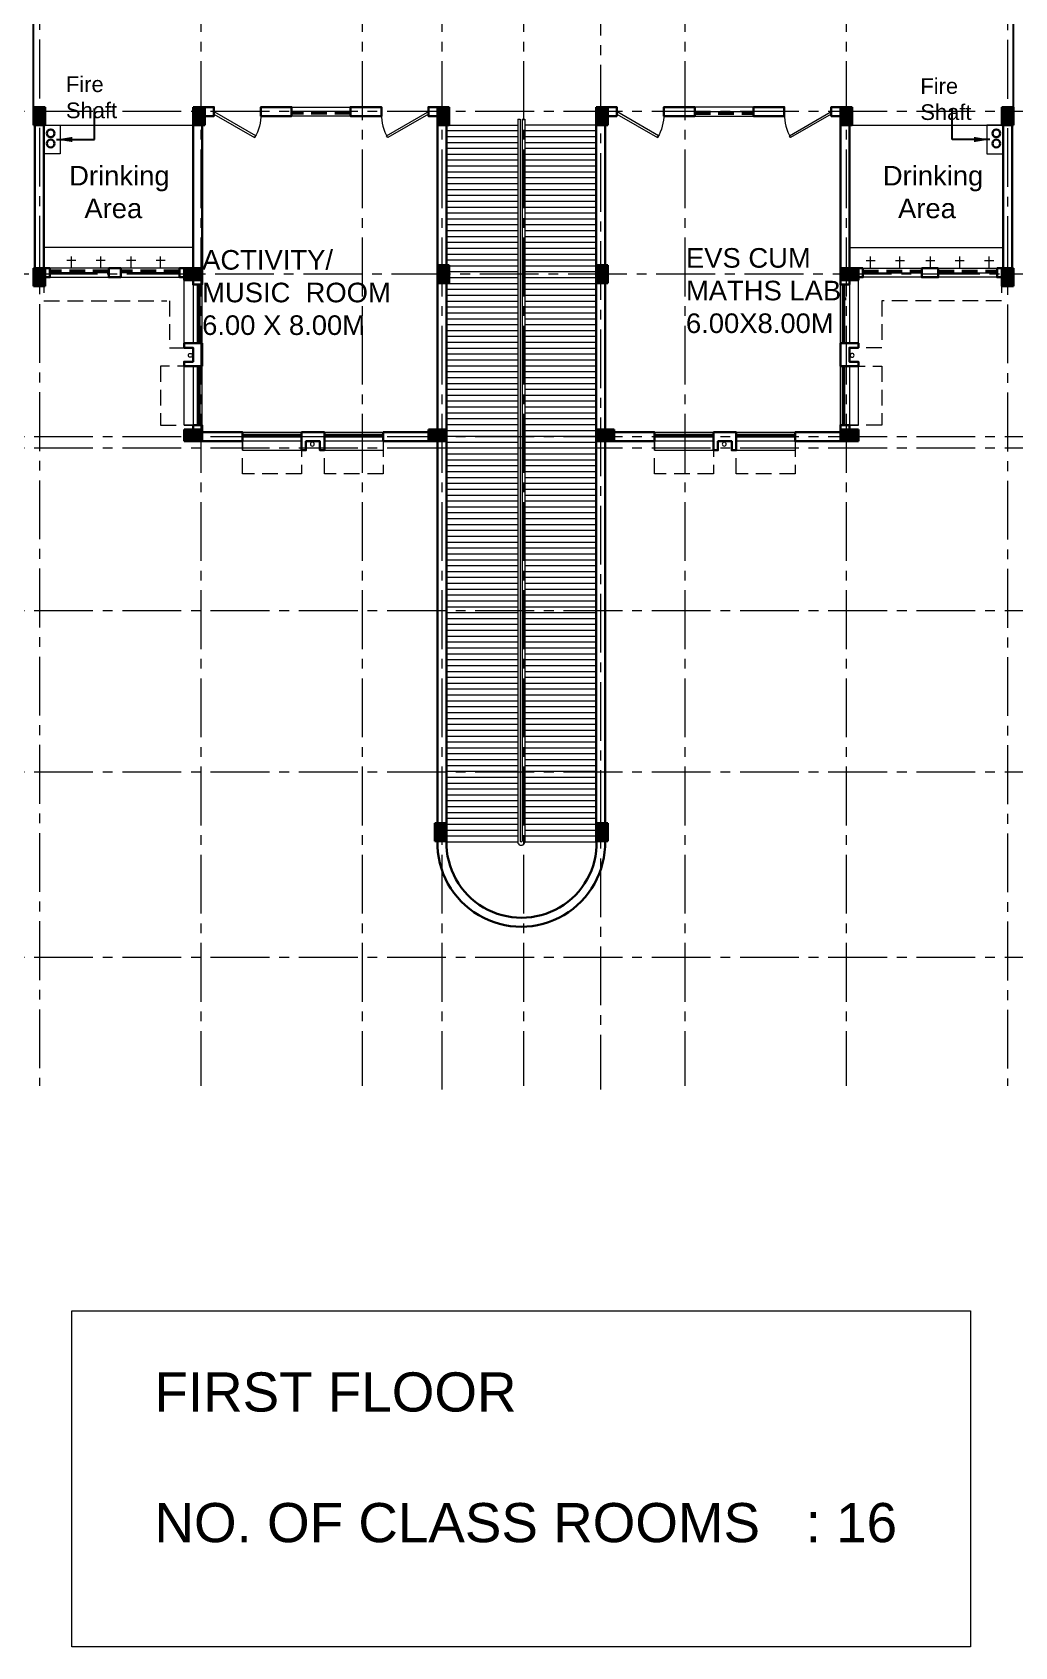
# Model space of a CAD drawing. Extents: x 1465 to 2206, y 779 to 1116.
# Drawn here: x 1913.63 to 1938.69, y 865.37 to 906.57 of the extents above; entities that cross this region are included whole.
import ezdxf

# ---------------------------------------------------------------- set-up
doc = ezdxf.new("R2010")
doc.units = 0
doc.header["$LTSCALE"] = 40
doc.header["$MEASUREMENT"] = 0
doc.linetypes.add('CENTER2', pattern=[1.125, 0.75, -0.125, 0.125, -0.125])
doc.linetypes.add('DASHED', pattern=[0.75, 0.5, -0.25])
doc.layers.get('0').update_dxf_attribs({"linetype": 'CONTINUOUS'})
for name, color, linetype, lineweight in [('CLL LEV.', 252, 'CONTINUOUS', 18), ('COLUMN', 251, 'CONTINUOUS', 30), ('Door', 54, 'CONTINUOUS', 15), ('FIXTURE', 13, 'CONTINUOUS', 9), ('LINE', 242, 'CONTINUOUS', 13), ('PROJECTION', 32, 'DASHED', 13), ('Railing', 22, 'CONTINUOUS', 13), ('RAMP', 252, 'CONTINUOUS', 9), ('Services', 1, 'DASHED', 30), ('VENTILATOR', 6, 'DASHED', 13), ('Wall', 7, 'CONTINUOUS', 30), ('wall l', 7, 'CONTINUOUS', 15), ('Window', 150, 'CONTINUOUS', 13), ('Window-Wall', 7, 'CONTINUOUS', 13)]:
    doc.layers.add(name, color=color, linetype=linetype, lineweight=lineweight)
for name, color, linetype in [('Dim', 251, 'CONTINUOUS'), ('EXPANSION JOINT', 244, 'CONTINUOUS'), ('GRID', 4, 'CENTER2'), ('Hatch', 251, 'CONTINUOUS'), ('Text', 7, 'CONTINUOUS')]:
    doc.layers.add(name, color=color, linetype=linetype)
doc.styles.add('L120', font='simplex.shx', dxfattribs={"height": 3})
doc.styles.get("Standard").update_dxf_attribs({"font": 'txt.shx', "height": 0.03937})
doc.styles.add('Tabrej.', font='GOTHIC.TTF', dxfattribs={"height": 1})
doc.dimstyles.get("Standard").update_dxf_attribs({"dimtxt": 0.18, "dimasz": 0.18, "dimexe": 0.18, "dimexo": 0.0625, "dimgap": 0.09, "dimtad": 0, "dimtih": 1, "dimtoh": 1, "dimdec": 4, "dimzin": 0, "dimdsep": 46, "dimtxsty": 'Standard', "dimcen": 0.09, "dimadec": 0, "dimazin": 0, "dimtfac": 1, "dimtdec": 4, "dimtofl": 0, "dimtmove": 0, "dimatfit": 3, "dimfxl": 0, "dimtolj": 1, "dimtzin": 0, "dimarcsym": 0})

# ---------------------------------------------------------------- blocks, each defined once
blk = doc.blocks.new('COLUMN 546')
at = {"layer": 'Hatch'}
h = blk.add_hatch(color=0, dxfattribs=at)
h.dxf.hatch_style = 1
h.paths.add_polyline_path([(0, 0), (0.3, 0), (0.3, 0.46), (0, 0.46)])
at = {"layer": 'COLUMN'}
for p, q in [((0.3, 0.46), (0, 0.46)), ((0, 0.46), (0, 0)), ((0.3, 0), (0.3, 0.46)), ((0, 0), (0.3, 0))]:
    blk.add_line(p, q, dxfattribs=at)
blk = doc.blocks.new('VENT 2')
at = {"layer": 'VENTILATOR', "ltscale": 0.02}
for p, q in [((0, 0.182), (1.5, 0.182)), ((0, 0.152), (1.5, 0.152))]:
    blk.add_line(p, q, dxfattribs=at)
at = {"layer": 'Window-Wall'}
for p, q in [((0, 0.23), (1.5, 0.23)), ((0, 0), (0, 0.23)), ((0, 0.115), (1.5, 0.115)), ((1.5, 0), (0, 0)), ((1.5, 0.23), (1.5, 0))]:
    blk.add_line(p, q, dxfattribs=at)
blk = doc.blocks.new('WINDOW 1')
at = {"layer": 'CLL LEV.'}
for p, q in [((0, -0.23), (0, -0.46)), ((1.5, -0.23), (1.5, -0.46)), ((0, -0.46), (1.5, -0.46))]:
    blk.add_line(p, q, dxfattribs=at)
at = {"layer": 'PROJECTION', "ltscale": 0.02}
for p, q in [((0, -1.06), (0, -0.23)), ((1.5, -0.23), (1.5, -1.06)), ((1.5, -1.06), (0, -1.06))]:
    blk.add_line(p, q, dxfattribs=at)
at = {"layer": 'Window'}
for p, q in [((0, -0.051), (1.5, -0.051)), ((0, -0.081), (1.5, -0.081))]:
    blk.add_line(p, q, dxfattribs=at)
at = {"layer": 'Window-Wall'}
for p, q in [((0, 0), (1.5, 0)), ((0, -0.23), (0, 0)), ((1.5, 0), (1.5, -0.23)), ((0, -0.115), (1.5, -0.115)), ((1.5, -0.23), (0, -0.23))]:
    blk.add_line(p, q, dxfattribs=at)
blk = doc.blocks.new('SHAFT2')
at = {"layer": 'FIXTURE'}
blk.add_circle((0.302, 0.307), 0.05, dxfattribs=at)
at = {"layer": 'Wall'}
blk.add_lwpolyline([(0, 0.585), (0.46, 0.585), (0.46, 0.47), (0.23, 0.47), (0.23, 0.115), (0.46, 0.115), (0.46, 0), (0, 0), (0, 0.585)], dxfattribs=at)
blk = doc.blocks.new('*U14')
for p, q in [((0, 0), (0, -6)), ((40, 0), (40, -6))]:
    blk.add_line(p, q)
blk.add_lwpolyline([(0, 0), (34.6, 20), (35.5, 18.5), (0.9, -1.5)], close=True)
blk.add_arc((0, 0), 40, 0, 30)
blk = doc.blocks.new('DOOR1')
at = {"layer": 'Door', "xscale": 0.0300000000000013, "yscale": 0.0300000000000013, "zscale": 0.0300000000000013}
blk.add_blockref('*U14', (0, 0.18), dxfattribs=at)
blk = doc.blocks.new('GTREY')
at = {"layer": 'GRID', "lineweight": 18, "ltscale": 0.05}
for p, q in [((24.65, 5.343), (24.65, -45.5572)), ((28.765, 5.343), (28.765, -45.5572)), ((30.8, 5.343), (30.8, -45.6488)), ((32.88, 5.343), (32.88, -45.5572)), ((34.845, 5.2513), (34.845, -45.6488)), ((36.995, 5.343), (36.995, -45.5572)), ((41.11, 5.343), (41.11, -45.5572)), ((20.535, 3.6467), (20.535, -45.5572)), ((45.225, 3.636), (45.225, -45.5572)), ((71.4016, -20.69), (-4.1023, -20.69)), ((71.5166, -24.84), (-3.9873, -24.84)), ((71.4016, -28.99), (-2.5941, -28.99)), ((71.4016, -29.282), (-2.5941, -29.282)), ((71.4016, -33.4319), (-4.1023, -33.4319)), ((71.4016, -37.5469), (-4.1023, -37.5469)), ((71.4016, -42.277), (-4.1023, -42.277))]:
    blk.add_line(p, q, dxfattribs=at)

msp = doc.modelspace()

# ---------------------------------------------------------------- linework, layer by layer
at = {"layer": 'CLL LEV.'}
for p, q in [((1917.5058, 898.5214), (1917.5058, 900.2514)), ((1917.7358, 900.2514), (1917.5058, 900.2514)), ((1934.4708, 900.2514), (1934.7008, 900.2514)), ((1934.7008, 898.5214), (1934.7008, 900.2514)), ((1917.7358, 898.5214), (1917.5058, 898.5214)), ((1934.4708, 898.5214), (1934.7008, 898.5214))]:
    msp.add_line(p, q, dxfattribs=at)
at = {"layer": 'Dim'}
for p, q in [((1915.217, 903.8382), (1915.217, 904.632)), ((1937.09, 903.8382), (1937.09, 904.632))]:
    msp.add_line(p, q, dxfattribs=at)
at = {"layer": 'EXPANSION JOINT', "linetype": 'ByBlock', "ltscale": 0.05}
for p, q in [((1913.6658, 904.6664), (1913.6658, 908.4814)), ((1938.6558, 904.6664), (1938.6558, 908.4814))]:
    msp.add_line(p, q, dxfattribs=at)
at = {"layer": 'FIXTURE', "linetype": 'ByBlock', "ltscale": 0.05}
for p, q in [((1913.9658, 904.2064), (1917.7358, 904.2064)), ((1934.5408, 904.2064), (1938.3558, 904.2064)), ((1917.7358, 901.0832), (1913.9308, 901.0832)), ((1934.4708, 901.0832), (1938.3908, 901.0832)), ((1914.7458, 900.7528), (1914.5158, 900.7528)), ((1914.6308, 900.5514), (1914.6308, 900.8514)), ((1915.4958, 900.7528), (1915.2658, 900.7528)), ((1915.3808, 900.5514), (1915.3808, 900.8514)), ((1916.2708, 900.7528), (1916.0408, 900.7528)), ((1916.1558, 900.5514), (1916.1558, 900.8514)), ((1917.0208, 900.7528), (1916.7908, 900.7528)), ((1916.9058, 900.5514), (1916.9058, 900.8514)), ((1934.8958, 900.7528), (1935.1258, 900.7528)), ((1935.0108, 900.5514), (1935.0108, 900.8514)), ((1935.6458, 900.7528), (1935.8758, 900.7528)), ((1935.7608, 900.5514), (1935.7608, 900.8514)), ((1936.4208, 900.7528), (1936.6508, 900.7528)), ((1936.5358, 900.5514), (1936.5358, 900.8514)), ((1937.1708, 900.7528), (1937.4008, 900.7528)), ((1937.2858, 900.5514), (1937.2858, 900.8514)), ((1937.9208, 900.7528), (1938.1508, 900.7528)), ((1938.0358, 900.5514), (1938.0358, 900.8514))]:
    msp.add_line(p, q, dxfattribs=at)
at = {"layer": 'LINE', "linetype": 'ByBlock', "ltscale": 0.05}
for points in [[(1914.3474, 903.47), (1913.9308, 903.47), (1913.9308, 904.2064), (1914.3474, 904.2064)], [(1937.9743, 903.47), (1938.3908, 903.47), (1938.3908, 904.2064), (1937.9743, 904.2064)]]:
    msp.add_lwpolyline(points, close=True, dxfattribs=at)
at = {"layer": 'PROJECTION', "ltscale": 0.02}
for p, q in [((1913.9322, 900.3214), (1913.9322, 899.7214)), ((1938.3545, 900.3214), (1938.3545, 899.7214)), ((1913.9322, 899.7214), (1917.0658, 899.7214)), ((1917.1358, 899.7214), (1917.1358, 898.5214)), ((1938.3545, 899.7214), (1935.3008, 899.7214)), ((1935.3008, 899.7214), (1935.3008, 898.5214)), ((1917.1358, 898.5214), (1917.7358, 898.5214)), ((1935.3008, 898.5214), (1934.7008, 898.5214))]:
    msp.add_line(p, q, dxfattribs=at)
at = {"layer": 'Railing', "ltscale": 0.05}
for p, q in [((1926.0158, 904.3565), (1926.0758, 904.3565)), ((1926.0158, 904.3565), (1926.0158, 885.9345)), ((1926.0758, 904.3565), (1926.0758, 885.9305)), ((1926.1308, 904.3565), (1926.1308, 885.9321)), ((1926.1308, 904.3565), (1926.1908, 904.3565)), ((1926.1908, 904.3565), (1926.1908, 885.9345))]:
    msp.add_line(p, q, dxfattribs=at)
for centre, radius, start, end in [((1926.1033, 885.9154), 0.0896, 167.64369, 12.35631), ((1926.1029, 885.947), 0.0317, 211.36901, 331.8221)]:
    msp.add_arc(centre, radius, start, end, dxfattribs=at)
at = {"layer": 'RAMP', "ltscale": 0.05}
for p, q in [((1924.1958, 904.2065), (1926.0158, 904.2065)), ((1926.0158, 904.0565), (1924.1958, 904.0565)), ((1928.0108, 904.2065), (1926.1908, 904.2065)), ((1928.0108, 904.0565), (1926.1908, 904.0565)), ((1926.0158, 903.9065), (1924.1958, 903.9065)), ((1926.0158, 903.7565), (1924.1958, 903.7565)), ((1926.0158, 903.6065), (1924.1958, 903.6065)), ((1928.0108, 903.9065), (1926.1908, 903.9065)), ((1928.0108, 903.7565), (1926.1908, 903.7565)), ((1928.0108, 903.6065), (1926.1908, 903.6065)), ((1926.0158, 903.4565), (1924.1958, 903.4565)), ((1926.0158, 903.3065), (1924.1958, 903.3065)), ((1926.0158, 903.1565), (1924.1958, 903.1565)), ((1928.0108, 903.4565), (1926.1908, 903.4565)), ((1928.0108, 903.3065), (1926.1908, 903.3065)), ((1928.0108, 903.1565), (1926.1908, 903.1565)), ((1926.0158, 903.0065), (1924.1958, 903.0065)), ((1926.0158, 902.8565), (1924.1958, 902.8565)), ((1926.0158, 902.7065), (1924.1958, 902.7065)), ((1928.0108, 903.0065), (1926.1908, 903.0065)), ((1928.0108, 902.8565), (1926.1908, 902.8565)), ((1928.0108, 902.7065), (1926.1908, 902.7065)), ((1926.0158, 902.5565), (1924.1958, 902.5565)), ((1926.0158, 902.4065), (1924.1958, 902.4065)), ((1928.0108, 902.5565), (1926.1908, 902.5565)), ((1928.0108, 902.4065), (1926.1908, 902.4065)), ((1926.0158, 902.2565), (1924.1958, 902.2565)), ((1926.0158, 902.1065), (1924.1958, 902.1065)), ((1926.0158, 901.9565), (1924.1958, 901.9565)), ((1928.0108, 902.2565), (1926.1908, 902.2565)), ((1928.0108, 902.1065), (1926.1908, 902.1065)), ((1928.0108, 901.9565), (1926.1908, 901.9565)), ((1926.0158, 901.8065), (1924.1958, 901.8065)), ((1926.0158, 901.6565), (1924.1958, 901.6565)), ((1926.0158, 901.5065), (1924.1958, 901.5065)), ((1928.0108, 901.8065), (1926.1908, 901.8065)), ((1928.0108, 901.6565), (1926.1908, 901.6565)), ((1928.0108, 901.5065), (1926.1908, 901.5065)), ((1926.0158, 901.3565), (1924.1958, 901.3565)), ((1926.0158, 901.2065), (1924.1958, 901.2065)), ((1926.0158, 901.0565), (1924.1958, 901.0565)), ((1928.0108, 901.3565), (1926.1908, 901.3565)), ((1928.0108, 901.2065), (1926.1908, 901.2065)), ((1928.0108, 901.0565), (1926.1908, 901.0565)), ((1926.0158, 900.9065), (1924.1958, 900.9065)), ((1926.0158, 900.7565), (1924.1958, 900.7565)), ((1928.0108, 900.9065), (1926.1908, 900.9065)), ((1928.0108, 900.7565), (1926.1908, 900.7565)), ((1926.0158, 900.6065), (1924.1958, 900.6065)), ((1926.0158, 900.4565), (1924.1958, 900.4565)), ((1926.0158, 900.3065), (1924.1958, 900.3065)), ((1928.0108, 900.6065), (1926.1908, 900.6065)), ((1928.0108, 900.4565), (1926.1908, 900.4565)), ((1928.0108, 900.3065), (1926.1908, 900.3065)), ((1926.0158, 900.1565), (1924.1958, 900.1565)), ((1926.0158, 900.0065), (1924.1958, 900.0065)), ((1926.0158, 899.8565), (1924.1958, 899.8565)), ((1928.0108, 900.1565), (1926.1908, 900.1565)), ((1928.0108, 900.0065), (1926.1908, 900.0065)), ((1928.0108, 899.8565), (1926.1908, 899.8565)), ((1926.0158, 899.7065), (1924.1958, 899.7065)), ((1926.0158, 899.5565), (1924.1958, 899.5565)), ((1926.0158, 899.4065), (1924.1958, 899.4065)), ((1928.0108, 899.7065), (1926.1908, 899.7065)), ((1928.0108, 899.5565), (1926.1908, 899.5565)), ((1928.0108, 899.4065), (1926.1908, 899.4065)), ((1926.0158, 899.2565), (1924.1958, 899.2565)), ((1926.0158, 899.1065), (1924.1958, 899.1065)), ((1928.0108, 899.2565), (1926.1908, 899.2565)), ((1928.0108, 899.1065), (1926.1908, 899.1065)), ((1926.0158, 898.9565), (1924.1958, 898.9565)), ((1926.0158, 898.8065), (1924.1958, 898.8065)), ((1926.0158, 898.6565), (1924.1958, 898.6565)), ((1928.0108, 898.9565), (1926.1908, 898.9565)), ((1928.0108, 898.8065), (1926.1908, 898.8065)), ((1928.0108, 898.6565), (1926.1908, 898.6565)), ((1926.0158, 898.5065), (1924.1958, 898.5065)), ((1926.0158, 898.3565), (1924.1958, 898.3565)), ((1926.0158, 898.2065), (1924.1958, 898.2065)), ((1928.0108, 898.5065), (1926.1908, 898.5065)), ((1928.0108, 898.3565), (1926.1908, 898.3565)), ((1928.0108, 898.2065), (1926.1908, 898.2065)), ((1926.0158, 898.0565), (1924.1958, 898.0565)), ((1926.0158, 897.9065), (1924.1958, 897.9065)), ((1926.0158, 897.7565), (1924.1958, 897.7565)), ((1928.0108, 898.0565), (1926.1908, 898.0565)), ((1928.0108, 897.9065), (1926.1908, 897.9065)), ((1928.0108, 897.7565), (1926.1908, 897.7565)), ((1926.0158, 897.6065), (1924.1958, 897.6065)), ((1926.0158, 897.4565), (1924.1958, 897.4565)), ((1928.0108, 897.6065), (1926.1908, 897.6065)), ((1928.0108, 897.4565), (1926.1908, 897.4565)), ((1926.0158, 897.3065), (1924.1958, 897.3065)), ((1926.0158, 897.1565), (1924.1958, 897.1565)), ((1926.0158, 897.0065), (1924.1958, 897.0065)), ((1928.0108, 897.3065), (1926.1908, 897.3065)), ((1928.0108, 897.1565), (1926.1908, 897.1565)), ((1928.0108, 897.0065), (1926.1908, 897.0065)), ((1926.0158, 896.8565), (1924.1958, 896.8565)), ((1926.0158, 896.7065), (1924.1958, 896.7065)), ((1926.0158, 896.5565), (1924.1958, 896.5565)), ((1928.0108, 896.8565), (1926.1908, 896.8565)), ((1928.0108, 896.7065), (1926.1908, 896.7065)), ((1928.0108, 896.5565), (1926.1908, 896.5565)), ((1926.0158, 896.4065), (1924.1958, 896.4065)), ((1926.0158, 896.2565), (1924.1958, 896.2565)), ((1926.0158, 896.1065), (1924.1958, 896.1065)), ((1928.0108, 896.4065), (1926.1908, 896.4065)), ((1928.0108, 896.2565), (1926.1908, 896.2565)), ((1928.0108, 896.1065), (1926.1908, 896.1065)), ((1926.0158, 895.9565), (1924.1958, 895.9565)), ((1926.0158, 895.8065), (1924.1958, 895.8065)), ((1928.0108, 895.9565), (1926.1908, 895.9565)), ((1928.0108, 895.8065), (1926.1908, 895.8065)), ((1926.0158, 895.6565), (1924.1958, 895.6565)), ((1926.0158, 895.5065), (1924.1958, 895.5065)), ((1926.0158, 895.3565), (1924.1958, 895.3565)), ((1928.0108, 895.6565), (1926.1908, 895.6565)), ((1928.0108, 895.5065), (1926.1908, 895.5065)), ((1928.0108, 895.3565), (1926.1908, 895.3565)), ((1926.0158, 895.2065), (1924.1958, 895.2065)), ((1926.0158, 895.0565), (1924.1958, 895.0565)), ((1926.0158, 894.9065), (1924.1958, 894.9065)), ((1928.0108, 895.2065), (1926.1908, 895.2065)), ((1928.0108, 895.0565), (1926.1908, 895.0565)), ((1928.0108, 894.9065), (1926.1908, 894.9065)), ((1926.0158, 894.7565), (1924.1958, 894.7565)), ((1926.0158, 894.6065), (1924.1958, 894.6065)), ((1926.0158, 894.4565), (1924.1958, 894.4565)), ((1928.0108, 894.7565), (1926.1908, 894.7565)), ((1928.0108, 894.6065), (1926.1908, 894.6065)), ((1928.0108, 894.4565), (1926.1908, 894.4565)), ((1926.0158, 894.3065), (1924.1958, 894.3065)), ((1926.0158, 894.1565), (1924.1958, 894.1565)), ((1928.0108, 894.3065), (1926.1908, 894.3065)), ((1928.0108, 894.1565), (1926.1908, 894.1565)), ((1926.0158, 894.0065), (1924.1958, 894.0065)), ((1926.0158, 893.8565), (1924.1958, 893.8565)), ((1926.0158, 893.7065), (1924.1958, 893.7065)), ((1928.0108, 894.0065), (1926.1908, 894.0065)), ((1928.0108, 893.8565), (1926.1908, 893.8565)), ((1928.0108, 893.7065), (1926.1908, 893.7065)), ((1926.0158, 893.5565), (1924.1958, 893.5565)), ((1926.0158, 893.4065), (1924.1958, 893.4065)), ((1926.0158, 893.2565), (1924.1958, 893.2565)), ((1928.0108, 893.5565), (1926.1908, 893.5565)), ((1928.0108, 893.4065), (1926.1908, 893.4065)), ((1928.0108, 893.2565), (1926.1908, 893.2565)), ((1926.0158, 893.1065), (1924.1958, 893.1065)), ((1926.0158, 892.9565), (1924.1958, 892.9565)), ((1926.0158, 892.8065), (1924.1958, 892.8065)), ((1928.0108, 893.1065), (1926.1908, 893.1065)), ((1928.0108, 892.9565), (1926.1908, 892.9565)), ((1928.0108, 892.8065), (1926.1908, 892.8065)), ((1926.0158, 892.6565), (1924.1958, 892.6565)), ((1926.0158, 892.5065), (1924.1958, 892.5065)), ((1928.0108, 892.6565), (1926.1908, 892.6565)), ((1928.0108, 892.5065), (1926.1908, 892.5065)), ((1926.0158, 892.3565), (1924.1958, 892.3565)), ((1926.0158, 892.2065), (1924.1958, 892.2065)), ((1926.0158, 892.0565), (1924.1958, 892.0565)), ((1928.0108, 892.3565), (1926.1908, 892.3565)), ((1928.0108, 892.2065), (1926.1908, 892.2065)), ((1928.0108, 892.0565), (1926.1908, 892.0565)), ((1926.0158, 891.9065), (1924.1958, 891.9065)), ((1926.0158, 891.7565), (1924.1958, 891.7565)), ((1926.0158, 891.6065), (1924.1958, 891.6065)), ((1928.0108, 891.9065), (1926.1908, 891.9065)), ((1928.0108, 891.7565), (1926.1908, 891.7565)), ((1928.0108, 891.6065), (1926.1908, 891.6065)), ((1926.0158, 891.4565), (1924.1958, 891.4565)), ((1926.0158, 891.3065), (1924.1958, 891.3065)), ((1926.0158, 891.1565), (1924.1958, 891.1565)), ((1928.0108, 891.4565), (1926.1908, 891.4565)), ((1928.0108, 891.3065), (1926.1908, 891.3065)), ((1928.0108, 891.1565), (1926.1908, 891.1565)), ((1926.0158, 891.0065), (1924.1958, 891.0065)), ((1926.0158, 890.8565), (1924.1958, 890.8565)), ((1928.0108, 891.0065), (1926.1908, 891.0065)), ((1928.0108, 890.8565), (1926.1908, 890.8565)), ((1926.0158, 890.7065), (1924.1958, 890.7065)), ((1926.0158, 890.5565), (1924.1958, 890.5565)), ((1926.0158, 890.4065), (1924.1958, 890.4065)), ((1928.0108, 890.7065), (1926.1908, 890.7065)), ((1928.0108, 890.5565), (1926.1908, 890.5565)), ((1928.0108, 890.4065), (1926.1908, 890.4065)), ((1926.0158, 890.2565), (1924.1958, 890.2565)), ((1926.0158, 890.1065), (1924.1958, 890.1065)), ((1926.0158, 889.9565), (1924.1958, 889.9565)), ((1928.0108, 890.2565), (1926.1908, 890.2565)), ((1928.0108, 890.1065), (1926.1908, 890.1065)), ((1928.0108, 889.9565), (1926.1908, 889.9565)), ((1926.0158, 889.8065), (1924.1958, 889.8065)), ((1926.0158, 889.6565), (1924.1958, 889.6565)), ((1926.0158, 889.5065), (1924.1958, 889.5065)), ((1928.0108, 889.8065), (1926.1908, 889.8065)), ((1928.0108, 889.6565), (1926.1908, 889.6565)), ((1928.0108, 889.5065), (1926.1908, 889.5065)), ((1926.0158, 889.3565), (1924.1958, 889.3565)), ((1926.0158, 889.2065), (1924.1958, 889.2065)), ((1928.0108, 889.3565), (1926.1908, 889.3565)), ((1928.0108, 889.2065), (1926.1908, 889.2065)), ((1926.0158, 889.0565), (1924.1958, 889.0565)), ((1926.0158, 888.9065), (1924.1958, 888.9065)), ((1926.0158, 888.7565), (1924.1958, 888.7565)), ((1928.0108, 889.0565), (1926.1908, 889.0565)), ((1928.0108, 888.9065), (1926.1908, 888.9065)), ((1928.0108, 888.7565), (1926.1908, 888.7565)), ((1926.0158, 888.6065), (1924.1958, 888.6065)), ((1926.0158, 888.4565), (1924.1958, 888.4565)), ((1926.0158, 888.3065), (1924.1958, 888.3065)), ((1928.0108, 888.6065), (1926.1908, 888.6065)), ((1928.0108, 888.4565), (1926.1908, 888.4565)), ((1928.0108, 888.3065), (1926.1908, 888.3065)), ((1926.0158, 888.1565), (1924.1958, 888.1565)), ((1926.0158, 888.0065), (1924.1958, 888.0065)), ((1928.0108, 888.1565), (1926.1908, 888.1565)), ((1928.0108, 888.0065), (1926.1908, 888.0065)), ((1926.0158, 887.8565), (1924.1958, 887.8565)), ((1926.0158, 887.7065), (1924.1958, 887.7065)), ((1926.0158, 887.5565), (1924.1958, 887.5565)), ((1928.0108, 887.8565), (1926.1908, 887.8565)), ((1928.0108, 887.7065), (1926.1908, 887.7065)), ((1928.0108, 887.5565), (1926.1908, 887.5565)), ((1926.0158, 887.4065), (1924.1958, 887.4065)), ((1926.0158, 887.2565), (1924.1958, 887.2565)), ((1926.0158, 887.1065), (1924.1958, 887.1065)), ((1928.0108, 887.4065), (1926.1908, 887.4065)), ((1928.0108, 887.2565), (1926.1908, 887.2565)), ((1928.0108, 887.1065), (1926.1908, 887.1065)), ((1926.0158, 886.9565), (1924.1958, 886.9565)), ((1926.0158, 886.8065), (1924.1958, 886.8065)), ((1926.0158, 886.6565), (1924.1958, 886.6565)), ((1928.0108, 886.9565), (1926.1908, 886.9565)), ((1928.0108, 886.8065), (1926.1908, 886.8065)), ((1928.0108, 886.6565), (1926.1908, 886.6565)), ((1926.0158, 886.5065), (1924.1958, 886.5065)), ((1926.0158, 886.3565), (1924.1958, 886.3565)), ((1928.0108, 886.5065), (1926.1908, 886.5065)), ((1928.0108, 886.3565), (1926.1908, 886.3565)), ((1926.0158, 886.2065), (1924.1958, 886.2065)), ((1926.0158, 886.0565), (1924.1958, 886.0565)), ((1926.0158, 885.9065), (1924.1958, 885.9065)), ((1928.0108, 886.2065), (1926.1908, 886.2065)), ((1928.0108, 886.0565), (1926.1908, 886.0565)), ((1928.0108, 885.9065), (1926.1908, 885.9065))]:
    msp.add_line(p, q, dxfattribs=at)
at = {"layer": 'Services', "linetype": 'ByBlock', "ltscale": 0.05}
for centre in [(1914.1042, 903.9964), (1938.2175, 903.9964), (1914.1042, 903.7362), (1938.2175, 903.7362)]:
    msp.add_circle(centre, 0.1, dxfattribs=at)
at = {"layer": 'Wall', "linetype": 'ByBlock', "ltscale": 0.05}
for p, q in [((1913.7008, 904.2064), (1913.7008, 900.5514)), ((1913.9308, 904.2064), (1913.9308, 900.5514)), ((1938.3908, 904.2064), (1938.3908, 900.4832)), ((1938.6208, 904.2064), (1938.6208, 900.4832))]:
    msp.add_line(p, q, dxfattribs=at)
at = {"layer": 'Wall', "ltscale": 0.05}
for p, q in [((1917.7358, 900.5514), (1917.7358, 904.2064)), ((1917.9658, 900.5514), (1917.9658, 904.2064)), ((1923.9658, 904.2065), (1923.9658, 885.9345)), ((1924.1958, 904.2065), (1923.9658, 904.2065)), ((1924.1958, 904.2065), (1924.1958, 885.9345)), ((1928.0108, 904.2065), (1928.0108, 885.9345)), ((1928.0108, 904.2065), (1928.2408, 904.2065)), ((1928.2408, 904.2065), (1928.2408, 885.9345)), ((1934.2408, 900.5514), (1934.2408, 904.2064)), ((1934.4708, 900.5514), (1934.4708, 904.2064))]:
    msp.add_line(p, q, dxfattribs=at)
at = {"layer": 'Wall'}
for points in [[(1918.0358, 904.4364), (1918.0358, 904.6664), (1918.2658, 904.6664), (1918.2658, 904.4364), (1918.0358, 904.4364)], [(1919.4658, 904.4364), (1919.4658, 904.6664), (1920.2481, 904.6664), (1920.2481, 904.4364), (1919.4658, 904.4364)], [(1922.5358, 904.4365), (1922.5358, 904.6665), (1921.7481, 904.6665), (1921.7481, 904.4365), (1922.5358, 904.4365)], [(1923.9658, 904.4365), (1923.9658, 904.6665), (1923.7358, 904.6665), (1923.7358, 904.4365), (1923.9658, 904.4365)], [(1928.3108, 904.4365), (1928.3108, 904.6665), (1928.5408, 904.6665), (1928.5408, 904.4365), (1928.3108, 904.4365)], [(1929.7408, 904.4365), (1929.7408, 904.6665), (1930.5286, 904.6665), (1930.5286, 904.4365), (1929.7408, 904.4365)], [(1932.8108, 904.4364), (1932.8108, 904.6664), (1932.0286, 904.6664), (1932.0286, 904.4364), (1932.8108, 904.4364)], [(1934.2408, 904.4364), (1934.2408, 904.6664), (1934.0108, 904.6664), (1934.0108, 904.4364), (1934.2408, 904.4364)], [(1913.9658, 900.5514), (1913.9658, 900.3214), (1914.0822, 900.3214), (1914.0822, 900.5514), (1913.9658, 900.5514)], [(1915.5822, 900.5514), (1915.5822, 900.3214), (1915.8908, 900.3214), (1915.8908, 900.5514), (1915.5822, 900.5514)], [(1917.3895, 900.5514), (1917.3895, 900.3214), (1917.5058, 900.3214), (1917.5058, 900.5514), (1917.3895, 900.5514)], [(1917.7358, 900.2514), (1917.7358, 900.1364), (1917.9658, 900.1364), (1917.9658, 900.2514), (1917.7358, 900.2514)], [(1934.4708, 900.2514), (1934.4708, 900.1364), (1934.2408, 900.1364), (1934.2408, 900.2514), (1934.4708, 900.2514)], [(1934.8172, 900.5514), (1934.8172, 900.3214), (1934.7008, 900.3214), (1934.7008, 900.5514), (1934.8172, 900.5514)], [(1936.7395, 900.5514), (1936.7395, 900.3214), (1936.3158, 900.3214), (1936.3158, 900.5514), (1936.7395, 900.5514)], [(1938.3558, 900.5514), (1938.3558, 900.3214), (1938.2395, 900.3214), (1938.2395, 900.5514), (1938.3558, 900.5514)], [(1917.7358, 896.4364), (1917.7358, 896.5514), (1917.9658, 896.5514), (1917.9658, 896.4364), (1917.7358, 896.4364)], [(1917.7358, 896.5514), (1917.7358, 896.4364), (1917.9658, 896.4364), (1917.9658, 896.5514), (1917.7358, 896.5514)], [(1934.4708, 896.4364), (1934.4708, 896.5514), (1934.2408, 896.5514), (1934.2408, 896.4364), (1934.4708, 896.4364)], [(1934.4708, 896.5514), (1934.4708, 896.4364), (1934.2408, 896.4364), (1934.2408, 896.5514), (1934.4708, 896.5514)], [(1918.9972, 896.1364), (1917.9658, 896.1364), (1917.9658, 896.3664), (1918.9972, 896.3664), (1918.9972, 896.1364)], [(1923.7358, 896.1364), (1922.5822, 896.1364), (1922.5822, 896.3664), (1923.7358, 896.3664), (1923.7358, 896.1364)], [(1929.5022, 896.1364), (1928.4708, 896.1364), (1928.4708, 896.3664), (1929.5022, 896.3664), (1929.5022, 896.1364)], [(1934.2408, 896.1364), (1933.0872, 896.1364), (1933.0872, 896.3664), (1934.2408, 896.3664), (1934.2408, 896.1364)]]:
    msp.add_lwpolyline(points, dxfattribs=at)
at = {"layer": 'Wall', "ltscale": 0.05}
for centre, radius, start, end in [((1926.1033, 885.8858), 2.1381, 178.64828, 1.30725), ((1926.1111, 885.8932), 1.9157, 178.76449, 1.23551)]:
    msp.add_arc(centre, radius, start, end, dxfattribs=at)
at = {"layer": 'wall l'}
msp.add_lwpolyline([(1914.6423, 873.9417), (1937.5627, 873.9417), (1937.5627, 865.374), (1914.6423, 865.374)], close=True, dxfattribs=at)
at = {"layer": 'Window'}
for p, q in [((1917.8849, 898.6364), (1917.8849, 900.1364)), ((1917.9149, 898.6364), (1917.9149, 900.1364)), ((1934.2918, 898.6364), (1934.2918, 900.1364)), ((1934.3218, 898.6364), (1934.3218, 900.1364))]:
    msp.add_line(p, q, dxfattribs=at)
at = {"layer": 'Window-Wall'}
for p, q in [((1917.9658, 900.1364), (1917.7358, 900.1364)), ((1917.7358, 900.1364), (1917.7358, 898.6364)), ((1917.8508, 898.6364), (1917.8508, 900.1364)), ((1917.9658, 898.6364), (1917.9658, 900.1364)), ((1934.2408, 898.6364), (1934.2408, 900.1364)), ((1934.2408, 900.1364), (1934.4708, 900.1364)), ((1934.3558, 898.6364), (1934.3558, 900.1364)), ((1934.4708, 900.1364), (1934.4708, 898.6364)), ((1917.7358, 898.6364), (1917.9658, 898.6364)), ((1934.4708, 898.6364), (1934.2408, 898.6364))]:
    msp.add_line(p, q, dxfattribs=at)

# ---------------------------------------------------------------- block references
at = {"layer": 'CLL LEV.', "xscale": -1, "rotation": 270.0000000000001}
msp.add_blockref('WINDOW 1', (1917.9658, 896.5514), dxfattribs=at)
at = {"layer": 'CLL LEV.', "rotation": 89.99999999999993}
msp.add_blockref('WINDOW 1', (1934.2408, 896.5514), dxfattribs=at)
at = {"layer": 'CLL LEV.'}
for p in [(1918.9972, 896.3664), (1921.0822, 896.3664), (1929.5022, 896.3664), (1931.5872, 896.3664)]:
    msp.add_blockref('WINDOW 1', p, dxfattribs=at)
at = {"layer": 'GRID'}
msp.add_blockref('GTREY', (1893.2808, 925.2414), dxfattribs=at)
at = {"layer": 'Wall', "color": 7, "extrusion": (0, 0, -1), "zscale": -1}
for p, rotation in [((-1913.6658, 904.6664), 180), ((-1913.6658, 900.5514), 180), ((-1917.9658, 900.5514), 270), ((-1917.9658, 896.4364), 270), ((-1924.1958, 896.4364), 270)]:
    msp.add_blockref('COLUMN 546', p, dxfattribs=dict(at, rotation=rotation))
for p in [(-1918.0358, 904.2064), (-1924.2658, 904.2065), (-1924.2658, 900.1714), (-1924.1958, 885.9345)]:
    msp.add_blockref('COLUMN 546', p, dxfattribs=at)
at = {"layer": 'Wall', "xscale": -1, "rotation": 180}
msp.add_blockref('DOOR1', (1918.2658, 904.6664), dxfattribs=at)
at = {"layer": 'Wall', "extrusion": (0, 0, -1), "xscale": -1, "zscale": -1, "rotation": 180}
for name, p in [('VENT 2', (-1921.7481, 904.6664)), ('DOOR1', (-1923.7358, 904.6665))]:
    msp.add_blockref(name, p, dxfattribs=at)
at = {"layer": 'Wall', "color": 7, "extrusion": (0, 0, -1), "xscale": -1, "zscale": -1}
for p in [(-1928.0108, 904.2065), (-1934.2408, 904.2064), (-1928.0108, 900.1714), (-1928.0108, 885.9345)]:
    msp.add_blockref('COLUMN 546', p, dxfattribs=at)
at = {"layer": 'Wall', "extrusion": (0, 0, -1), "zscale": -1, "rotation": 180}
for name, p in [('DOOR1', (-1928.5408, 904.6665)), ('VENT 2', (-1930.5286, 904.6664))]:
    msp.add_blockref(name, p, dxfattribs=at)
at = {"layer": 'Wall', "rotation": 180}
msp.add_blockref('DOOR1', (1934.0108, 904.6664), dxfattribs=at)
at = {"layer": 'Wall', "color": 7, "extrusion": (0, 0, -1), "xscale": -1, "zscale": -1}
for p, rotation in [((-1938.6558, 904.6664), 180), ((-1934.2408, 900.5514), 90), ((-1938.6558, 900.5514), 180), ((-1928.0108, 896.4364), 90), ((-1934.2408, 896.4364), 90)]:
    msp.add_blockref('COLUMN 546', p, dxfattribs=dict(at, rotation=rotation))
at = {"layer": 'Wall', "extrusion": (0, 0, -1), "zscale": -1}
for p in [(-1915.5822, 900.3214), (-1917.3908, 900.3214)]:
    msp.add_blockref('VENT 2', p, dxfattribs=at)
at = {"layer": 'Wall', "extrusion": (0, 0, -1), "xscale": -1, "zscale": -1}
for p in [(-1934.8158, 900.3214), (-1936.7395, 900.3214)]:
    msp.add_blockref('VENT 2', p, dxfattribs=at)
at = {"layer": 'Wall', "linetype": 'ByBlock', "extrusion": (0, 0, -1), "xscale": -1, "zscale": -1, "rotation": 180}
msp.add_blockref('SHAFT2', (-1917.9658, 898.6364), dxfattribs=at)
at = {"layer": 'Wall', "linetype": 'ByBlock', "extrusion": (0, 0, -1), "zscale": -1}
for p, rotation in [((-1934.2408, 898.6364), 180), ((-1921.0822, 896.3664), 269.9999999999397), ((-1931.5872, 896.3664), 269.9999999999397)]:
    msp.add_blockref('SHAFT2', p, dxfattribs=dict(at, rotation=rotation))

# ---------------------------------------------------------------- texts
at = {"layer": 'Text', "attachment_point": 1, "style": 'Tabrej.'}
for s, width, insert, char_height in [('{\\fArial|b0|i0|c0|p34;Fire \\PShaft}', 19.989683, (1914.4929, 905.4488), 0.4), ('{\\fArial|b0|i0|c0|p34;Fire \\PShaft}', 19.989683, (1936.2812, 905.4028), 0.4), ('{\\fArial|b0|i0|c0|p34;Drinking\\P  Area}', 19.989683, (1914.5744, 903.164), 0.5), ('{\\fArial|b0|i0|c0|p34;Drinking\\P  Area}', 19.989683, (1935.324, 903.164), 0.5), ('{\\fArial|b0|i0|c0|p34;ACTIVITY/\\PMUSIC  ROOM\\P6.00 X 8.00M}', 4.860027, (1917.9658, 901.0169), 0.5), ('{\\fArial|b0|i0|c0|p34;EVS CUM \\PMATHS LAB.\\P6.00X8.00M}', 19.989683, (1930.3039, 901.0664), 0.5)]:
    msp.add_mtext_dynamic_manual_height_columns(s, width=width, gutter_width=5, heights=[0], dxfattribs=dict(at, insert=insert, char_height=char_height))
at = {"layer": 'Text', "lineweight": 30, "insert": (1916.7488, 872.3752), "char_height": 1, "attachment_point": 1, "style": 'L120'}
msp.add_mtext_dynamic_manual_height_columns('{\\fArial|b0|i0|c0|p34;FIRST FLOOR\\P\\PNO. OF CLASS ROOMS   : 16}', width=21.874588, gutter_width=5, heights=[0], dxfattribs=at)

# ---------------------------------------------------------------- leaders
at = {"layer": 'Dim'}
for points in [[(1914.2539, 903.8382), (1915.217, 903.8382)], [(1938.0532, 903.8382), (1937.09, 903.8382)]]:
    msp.add_leader(points, dimstyle='Standard', override={"dimscale": 40, "dimasz": 0.01, "dimgap": 0.09, "dimtad": 0, "dimpost": "'", "dimtxsty": 'L120', "dimarcsym": 1}, dxfattribs=at)

doc.saveas('drawing.dxf')
